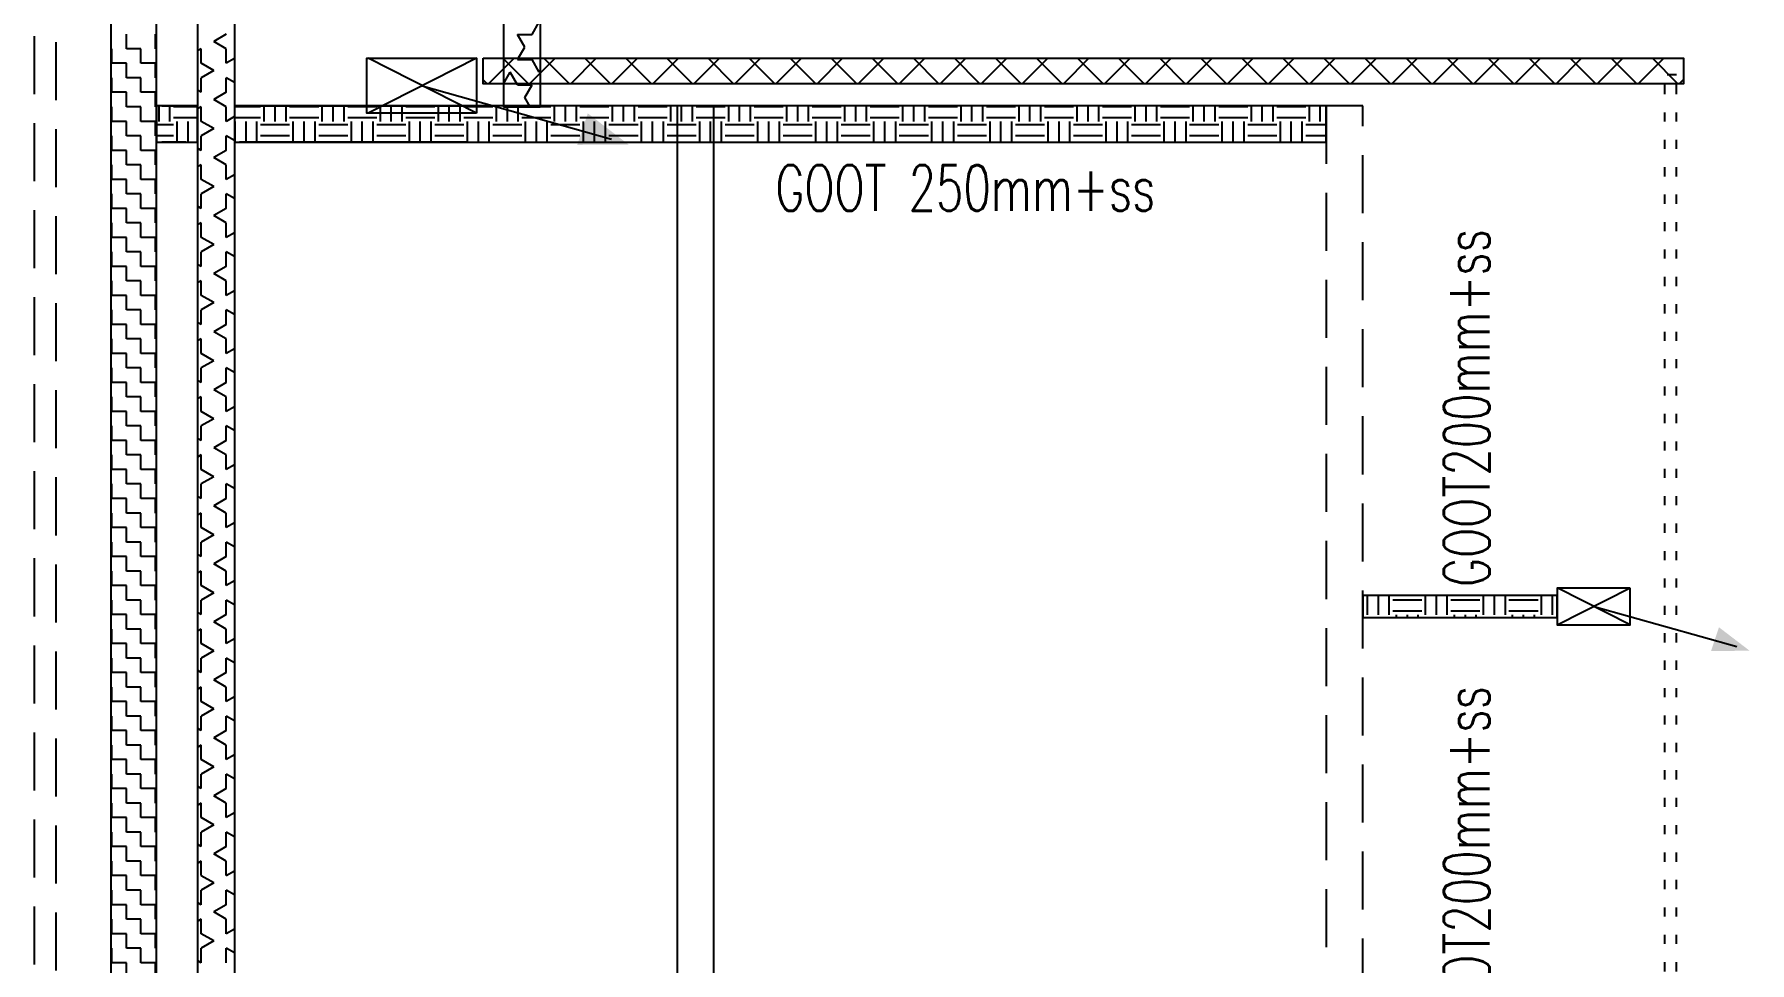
# Model space of a CAD drawing. Header units: millimetres. Extents: x -3262 to 109714, y 0 to 217318.
# Drawn here: x 57497 to 66877, y 177125 to 182205 of the extents above; entities that cross this region are included whole.
import ezdxf

# ---------------------------------------------------------------- set-up
doc = ezdxf.new("R2010")
doc.units = ezdxf.units.MM
doc.header["$LTSCALE"] = 100
doc.linetypes.add('HIDDEN2', pattern=[4.7625, 3.175, -1.5875])
doc.linetypes.add('SMALL_DASH', pattern=[1.5, 0.5, -1])
for name, color, linetype in [('ByLayer', 2, 'Continuous'), ('EL6131--_ENERGIEBEDR (1996)', 2, 'Continuous'), ('EL6131--_GEBOUWINST (1996)', 2, 'Continuous'), ('EL6131--_KG_D', 3, 'Continuous'), ('EL6131--_WG_D', 3, 'Continuous')]:
    doc.layers.add(name, color=color, linetype=linetype)
doc.styles.add('buro-018', font='BUROFONT.shx', dxfattribs={"height": 180})
doc.styles.add('CofelyArial', font='arial.ttf')
doc.styles.add('ROMANS', font='ROMANS', dxfattribs={"width": 0.7})

# ---------------------------------------------------------------- blocks, each defined once
blk = doc.blocks.new('PIJL-UIT')
at = {"layer": 'ByLayer', "color": 2}
blk.add_line((0, 0), (2.92, 10.41), dxfattribs=at)
blk.add_solid([(3.228, 11.35), (1.515, 9.111), (3.239, 8.536)], dxfattribs=at)
blk = doc.blocks.new('NV-1')
at = {"layer": 'ByLayer'}
for p, q in [((0, 4), (7.91, 0)), ((0, 0), (7.91, 4))]:
    blk.add_line(p, q, dxfattribs=at)
blk.add_lwpolyline([(0, 0), (8, 0), (8, 4), (0, 4)], close=True, dxfattribs=at)
blk = doc.blocks.new('*X84')
at = {"color": 0}
for p, q in [((11926.1, 10140.2), (11926.1, 10146.2)), ((11985.6, 10140.2), (11985.6, 10146.2)), ((11906.2, 10120.3), (12011.4, 10120.3)), ((11906.2, 10060.8), (12011.4, 10060.8)), ((11891.4, 9961.6), (11906.2, 9961.6)), ((11906.2, 10001.2), (12011.4, 10001.2)), ((11926.1, 9822.7), (11926.1, 9981.4)), ((11985.6, 9822.7), (11985.6, 9981.4)), ((11891.4, 9902), (11906.2, 9902)), ((11891.4, 9842.5), (11906.2, 9842.5)), ((11906.2, 9802.8), (12011.4, 9802.8)), ((11906.2, 9743.3), (12011.4, 9743.3)), ((11906.2, 9683.8), (12011.4, 9683.8)), ((11926.1, 9505.2), (11926.1, 9663.9)), ((11985.6, 9505.2), (11985.6, 9663.9)), ((11891.4, 9644.1), (11906.2, 9644.1)), ((11891.4, 9584.5), (11906.2, 9584.5)), ((11891.4, 9525), (11906.2, 9525)), ((11906.2, 9485.3), (12011.4, 9485.3)), ((11906.2, 9425.8), (12011.4, 9425.8)), ((11891.4, 9326.6), (11906.2, 9326.6)), ((11906.2, 9366.2), (12011.4, 9366.2)), ((11926.1, 9187.7), (11926.1, 9346.4)), ((11985.6, 9187.7), (11985.6, 9346.4)), ((11891.4, 9267), (11906.2, 9267)), ((11891.4, 9207.5), (11906.2, 9207.5)), ((11906.2, 9167.8), (12011.4, 9167.8)), ((11906.2, 9108.3), (12011.4, 9108.3))]:
    blk.add_line(p, q, dxfattribs=at)
blk = doc.blocks.new('*X96')
at = {"color": 0}
for p, q in [((24811.4, 14933.1), (24833.4, 14955.2)), ((24951.4, 14786.2), (24811.4, 14926.2)), ((24811.4, 14708.6), (24951.4, 14848.6)), ((24951.4, 14561.7), (24811.4, 14701.7)), ((24811.4, 14484.1), (24951.4, 14624.1)), ((24951.4, 14337.2), (24811.4, 14477.2)), ((24811.4, 14259.6), (24951.4, 14399.6)), ((24951.4, 14112.7), (24811.4, 14252.7)), ((24811.4, 14035.1), (24951.4, 14175.1)), ((24951.4, 13888.2), (24811.4, 14028.2)), ((24811.4, 13810.6), (24951.4, 13950.6)), ((24951.4, 13663.7), (24811.4, 13803.7)), ((24811.4, 13586.1), (24951.4, 13726.1)), ((24951.4, 13439.2), (24811.4, 13579.2)), ((24811.4, 13361.6), (24951.4, 13501.6)), ((24951.4, 13214.7), (24811.4, 13354.7)), ((24811.4, 13137.1), (24951.4, 13277.1)), ((24951.4, 12990.2), (24811.4, 13130.2)), ((24811.4, 12912.6), (24951.4, 13052.6)), ((24951.4, 12765.7), (24811.4, 12905.7)), ((24811.4, 12688.1), (24951.4, 12828.1)), ((24951.4, 12541.2), (24811.4, 12681.2)), ((24811.4, 12463.5), (24951.4, 12603.5)), ((24951.4, 12316.7), (24811.4, 12456.7)), ((24811.4, 12239), (24951.4, 12379)), ((24951.4, 12092.2), (24811.4, 12232.2)), ((24811.4, 12014.5), (24951.4, 12154.5)), ((24951.4, 11867.7), (24811.4, 12007.7)), ((24811.4, 11790), (24951.4, 11930)), ((24951.4, 11643.1), (24811.4, 11783.1)), ((24811.4, 11565.5), (24951.4, 11705.5)), ((24951.4, 11418.6), (24811.4, 11558.6)), ((24811.4, 11341), (24951.4, 11481)), ((24951.4, 11194.1), (24811.4, 11334.1)), ((24811.4, 11116.5), (24951.4, 11256.5)), ((24951.4, 10969.6), (24811.4, 11109.6)), ((24811.4, 10892), (24951.4, 11032)), ((24951.4, 10745.1), (24811.4, 10885.1)), ((24811.4, 10667.5), (24951.4, 10807.5)), ((24951.4, 10520.6), (24811.4, 10660.6)), ((24811.4, 10443), (24951.4, 10583)), ((24951.4, 10296.1), (24811.4, 10436.1)), ((24811.4, 10218.5), (24951.4, 10358.5)), ((24951.4, 10071.6), (24811.4, 10211.6)), ((24811.4, 9994), (24951.4, 10134)), ((24951.4, 9847.1), (24811.4, 9987.1)), ((24811.4, 9769.5), (24951.4, 9909.5)), ((24951.4, 9622.6), (24811.4, 9762.6)), ((24811.4, 9545), (24951.4, 9685)), ((24951.4, 9398.1), (24811.4, 9538.1)), ((24811.4, 9320.5), (24951.4, 9460.5)), ((24951.4, 9173.6), (24811.4, 9313.6)), ((24811.4, 9096), (24951.4, 9236)), ((24951.4, 8949.1), (24811.4, 9089.1)), ((24811.4, 8871.4), (24951.4, 9011.4)), ((24951.4, 8724.6), (24811.4, 8864.6)), ((24811.4, 8646.9), (24951.4, 8786.9)), ((24951.4, 8500.1), (24811.4, 8640.1)), ((24811.4, 8422.4), (24951.4, 8562.4)), ((24835.5, 8391.4), (24811.4, 8415.5))]:
    blk.add_line(p, q, dxfattribs=at)
blk = doc.blocks.new('*X103')
at = {"color": 0}
for p, q in [((24491.3, 16311.6), (24606.2, 16311.6)), ((24491.3, 16252), (24606.2, 16252)), ((24626.1, 16172.7), (24626.1, 16316.1)), ((24685.6, 16172.7), (24685.6, 16316.1)), ((24491.3, 16192.5), (24606.2, 16192.5)), ((24526.9, 16013.9), (24526.9, 16172.7)), ((24586.4, 16013.9), (24586.4, 16172.7)), ((24606.2, 16152.8), (24691.3, 16152.8)), ((24606.2, 16093.3), (24691.3, 16093.3)), ((24491.3, 15994.1), (24606.2, 15994.1)), ((24606.2, 16033.8), (24691.3, 16033.8)), ((24626.1, 15855.2), (24626.1, 16013.9)), ((24685.6, 15855.2), (24685.6, 16013.9)), ((24491.3, 15934.5), (24606.2, 15934.5)), ((24491.3, 15875), (24606.2, 15875)), ((24526.9, 15696.4), (24526.9, 15855.2)), ((24586.4, 15696.4), (24586.4, 15855.2)), ((24606.2, 15835.3), (24691.3, 15835.3)), ((24606.2, 15775.8), (24691.3, 15775.8)), ((24491.3, 15676.6), (24606.2, 15676.6)), ((24606.2, 15716.2), (24691.3, 15716.2)), ((24626.1, 15537.7), (24626.1, 15696.4)), ((24685.6, 15537.7), (24685.6, 15696.4)), ((24491.3, 15617), (24606.2, 15617)), ((24491.3, 15557.5), (24606.2, 15557.5)), ((24526.9, 15378.9), (24526.9, 15537.7)), ((24586.4, 15378.9), (24586.4, 15537.7)), ((24606.2, 15517.8), (24691.3, 15517.8)), ((24606.2, 15458.3), (24691.3, 15458.3)), ((24606.2, 15398.8), (24691.3, 15398.8)), ((24491.3, 15359.1), (24606.2, 15359.1)), ((24491.3, 15299.5), (24606.2, 15299.5)), ((24626.1, 15220.2), (24626.1, 15378.9)), ((24685.6, 15220.2), (24685.6, 15378.9)), ((24491.3, 15240), (24606.2, 15240)), ((24526.9, 15061.4), (24526.9, 15220.2)), ((24586.4, 15061.4), (24586.4, 15220.2)), ((24606.2, 15200.3), (24691.3, 15200.3)), ((24606.2, 15140.8), (24691.3, 15140.8)), ((24491.3, 15041.6), (24606.2, 15041.6)), ((24606.2, 15081.2), (24691.3, 15081.2)), ((24626.1, 14902.7), (24626.1, 15061.4)), ((24685.6, 14902.7), (24685.6, 15061.4)), ((24491.3, 14982), (24606.2, 14982)), ((24491.3, 14922.5), (24606.2, 14922.5)), ((24526.9, 14743.9), (24526.9, 14902.7)), ((24586.4, 14743.9), (24586.4, 14902.7)), ((24606.2, 14882.8), (24691.3, 14882.8)), ((24606.2, 14823.3), (24691.3, 14823.3)), ((24606.2, 14763.8), (24691.3, 14763.8)), ((24626.1, 14585.2), (24626.1, 14743.9)), ((24685.6, 14585.2), (24685.6, 14743.9)), ((24491.3, 14724.1), (24606.2, 14724.1)), ((24491.3, 14664.5), (24606.2, 14664.5)), ((24491.3, 14605), (24606.2, 14605)), ((24526.9, 14426.4), (24526.9, 14585.2)), ((24586.4, 14426.4), (24586.4, 14585.2)), ((24606.2, 14565.3), (24691.3, 14565.3)), ((24606.2, 14505.8), (24691.3, 14505.8)), ((24606.2, 14446.2), (24691.3, 14446.2)), ((24491.3, 14406.6), (24606.2, 14406.6)), ((24626.1, 14267.7), (24626.1, 14426.4)), ((24685.6, 14267.7), (24685.6, 14426.4)), ((24491.3, 14347), (24606.2, 14347)), ((24491.3, 14287.5), (24606.2, 14287.5)), ((24526.9, 14108.9), (24526.9, 14267.7)), ((24586.4, 14108.9), (24586.4, 14267.7)), ((24606.2, 14247.8), (24691.3, 14247.8)), ((24606.2, 14188.3), (24691.3, 14188.3)), ((24491.3, 14089.1), (24606.2, 14089.1)), ((24606.2, 14128.8), (24691.3, 14128.8)), ((24626.1, 13950.2), (24626.1, 14108.9)), ((24685.6, 13950.2), (24685.6, 14108.9)), ((24491.3, 14029.5), (24606.2, 14029.5)), ((24491.3, 13970), (24606.2, 13970)), ((24526.9, 13791.4), (24526.9, 13950.2)), ((24586.4, 13791.4), (24586.4, 13950.2)), ((24606.2, 13930.3), (24691.3, 13930.3)), ((24606.2, 13870.8), (24691.3, 13870.8)), ((24606.2, 13811.2), (24691.3, 13811.2)), ((24626.1, 13632.7), (24626.1, 13791.4)), ((24685.6, 13632.7), (24685.6, 13791.4)), ((24491.3, 13771.6), (24606.2, 13771.6)), ((24491.3, 13712), (24606.2, 13712)), ((24491.3, 13652.5), (24606.2, 13652.5)), ((24526.9, 13473.9), (24526.9, 13632.7)), ((24586.4, 13473.9), (24586.4, 13632.7)), ((24606.2, 13612.8), (24691.3, 13612.8)), ((24606.2, 13553.3), (24691.3, 13553.3)), ((24491.3, 13454.1), (24606.2, 13454.1)), ((24606.2, 13493.8), (24691.3, 13493.8)), ((24626.1, 13315.2), (24626.1, 13473.9)), ((24685.6, 13315.2), (24685.6, 13473.9)), ((24491.3, 13394.5), (24606.2, 13394.5)), ((24491.3, 13335), (24606.2, 13335)), ((24526.9, 13156.4), (24526.9, 13315.2)), ((24586.4, 13156.4), (24586.4, 13315.2)), ((24606.2, 13295.3), (24691.3, 13295.3)), ((24606.2, 13235.8), (24691.3, 13235.8)), ((24491.3, 13136.6), (24606.2, 13136.6)), ((24606.2, 13176.2), (24691.3, 13176.2)), ((24626.1, 12997.7), (24626.1, 13156.4)), ((24685.6, 12997.7), (24685.6, 13156.4)), ((24491.3, 13077), (24606.2, 13077)), ((24491.3, 13017.5), (24606.2, 13017.5)), ((24526.9, 12838.9), (24526.9, 12997.7)), ((24586.4, 12838.9), (24586.4, 12997.7)), ((24606.2, 12977.8), (24691.3, 12977.8)), ((24606.2, 12918.3), (24691.3, 12918.3)), ((24606.2, 12858.8), (24691.3, 12858.8)), ((24491.3, 12819.1), (24606.2, 12819.1)), ((24491.3, 12759.5), (24606.2, 12759.5)), ((24626.1, 12680.2), (24626.1, 12838.9)), ((24685.6, 12680.2), (24685.6, 12838.9)), ((24491.3, 12700), (24606.2, 12700)), ((24526.9, 12521.4), (24526.9, 12680.2)), ((24586.4, 12521.4), (24586.4, 12680.2)), ((24606.2, 12660.3), (24691.3, 12660.3)), ((24606.2, 12600.8), (24691.3, 12600.8)), ((24491.3, 12501.6), (24606.2, 12501.6)), ((24606.2, 12541.2), (24691.3, 12541.2)), ((24626.1, 12362.7), (24626.1, 12521.4)), ((24685.6, 12362.7), (24685.6, 12521.4)), ((24491.3, 12442), (24606.2, 12442)), ((24491.3, 12382.5), (24606.2, 12382.5)), ((24526.9, 12203.9), (24526.9, 12362.7)), ((24586.4, 12203.9), (24586.4, 12362.7)), ((24606.2, 12342.8), (24691.3, 12342.8)), ((24606.2, 12283.3), (24691.3, 12283.3)), ((24606.2, 12223.8), (24691.3, 12223.8)), ((24626.1, 12045.2), (24626.1, 12203.9)), ((24685.6, 12045.2), (24685.6, 12203.9)), ((24491.3, 12184.1), (24606.2, 12184.1)), ((24491.3, 12124.5), (24606.2, 12124.5)), ((24491.3, 12065), (24606.2, 12065)), ((24526.9, 11886.4), (24526.9, 12045.2)), ((24586.4, 11886.4), (24586.4, 12045.2)), ((24606.2, 12025.3), (24691.3, 12025.3)), ((24606.2, 11965.8), (24691.3, 11965.8)), ((24491.3, 11866.6), (24606.2, 11866.6)), ((24606.2, 11906.2), (24691.3, 11906.2)), ((24626.1, 11727.7), (24626.1, 11886.4)), ((24685.6, 11727.7), (24685.6, 11886.4)), ((24491.3, 11807), (24606.2, 11807)), ((24491.3, 11747.5), (24606.2, 11747.5)), ((24526.9, 11568.9), (24526.9, 11727.7)), ((24586.4, 11568.9), (24586.4, 11727.7)), ((24606.2, 11707.8), (24691.3, 11707.8)), ((24606.2, 11648.3), (24691.3, 11648.3)), ((24491.3, 11549.1), (24606.2, 11549.1)), ((24606.2, 11588.8), (24691.3, 11588.8)), ((24626.1, 11410.2), (24626.1, 11568.9)), ((24685.6, 11410.2), (24685.6, 11568.9)), ((24491.3, 11489.5), (24606.2, 11489.5)), ((24491.3, 11430), (24606.2, 11430)), ((24526.9, 11251.4), (24526.9, 11410.2)), ((24586.4, 11251.4), (24586.4, 11410.2)), ((24606.2, 11390.3), (24691.3, 11390.3)), ((24606.2, 11330.8), (24691.3, 11330.8)), ((24606.2, 11271.2), (24691.3, 11271.2)), ((24491.3, 11231.6), (24606.2, 11231.6)), ((24491.3, 11172), (24606.2, 11172)), ((24626.1, 11092.7), (24626.1, 11251.4)), ((24685.6, 11092.7), (24685.6, 11251.4)), ((24491.3, 11112.5), (24606.2, 11112.5)), ((24526.9, 10933.9), (24526.9, 11092.7)), ((24586.4, 10933.9), (24586.4, 11092.7)), ((24606.2, 11072.8), (24691.3, 11072.8)), ((24606.2, 11013.3), (24691.3, 11013.3)), ((24491.3, 10914.1), (24606.2, 10914.1)), ((24606.2, 10953.8), (24691.3, 10953.8)), ((24626.1, 10775.2), (24626.1, 10933.9)), ((24685.6, 10775.2), (24685.6, 10933.9)), ((24491.3, 10854.5), (24606.2, 10854.5)), ((24491.3, 10795), (24606.2, 10795)), ((24526.9, 10616.4), (24526.9, 10775.2)), ((24586.4, 10616.4), (24586.4, 10775.2)), ((24606.2, 10755.3), (24691.3, 10755.3)), ((24606.2, 10695.8), (24691.3, 10695.8)), ((24606.2, 10636.2), (24691.3, 10636.2)), ((24626.1, 10457.7), (24626.1, 10616.4)), ((24685.6, 10457.7), (24685.6, 10616.4)), ((24491.3, 10596.6), (24606.2, 10596.6)), ((24491.3, 10537), (24606.2, 10537)), ((24491.3, 10477.5), (24606.2, 10477.5)), ((24526.9, 10346.2), (24526.9, 10457.7)), ((24586.4, 10346.2), (24586.4, 10457.7)), ((24606.2, 10437.8), (24691.3, 10437.8)), ((24606.2, 10378.3), (24691.3, 10378.3))]:
    blk.add_line(p, q, dxfattribs=at)
blk = doc.blocks.new('*X104')
at = {"color": 0}
for p, q in [((24526.9, 16648.9), (24526.9, 16741.7)), ((24586.4, 16648.9), (24586.4, 16741.7)), ((24606.2, 16728.3), (24691.4, 16728.3)), ((24491.4, 16629.1), (24606.2, 16629.1)), ((24606.2, 16668.8), (24691.4, 16668.8)), ((24626.1, 16517.2), (24626.1, 16648.9)), ((24685.6, 16517.2), (24685.6, 16648.9)), ((24491.4, 16569.5), (24606.2, 16569.5))]:
    blk.add_line(p, q, dxfattribs=at)
blk = doc.blocks.new('*X109')
at = {"color": 0}
for p, q in [((20002.5, 16986.2), (20081.9, 16986.2)), ((20002.5, 16906.9), (20002.5, 16986.2)), ((20081.9, 16986.2), (20081.9, 16991.7)), ((20161.2, 16986.2), (20240.6, 16986.2)), ((20161.2, 16906.9), (20161.2, 16986.2)), ((20240.6, 16986.2), (20240.6, 16991.7)), ((20320, 16986.2), (20399.4, 16986.2)), ((20320, 16906.9), (20320, 16986.2)), ((20399.4, 16986.2), (20399.4, 16991.7)), ((20478.8, 16986.2), (20558.1, 16986.2)), ((20478.8, 16906.9), (20478.8, 16986.2)), ((20558.1, 16986.2), (20558.1, 16991.7)), ((20637.5, 16986.2), (20716.9, 16986.2)), ((20637.5, 16906.9), (20637.5, 16986.2)), ((20716.9, 16986.2), (20716.9, 16991.7)), ((20796.2, 16986.2), (20875.6, 16986.2)), ((20796.2, 16906.9), (20796.2, 16986.2)), ((20875.6, 16986.2), (20875.6, 16991.7)), ((20955, 16986.2), (21034.4, 16986.2)), ((20955, 16906.9), (20955, 16986.2)), ((21034.4, 16986.2), (21034.4, 16991.7)), ((21113.8, 16986.2), (21193.1, 16986.2)), ((21113.8, 16906.9), (21113.8, 16986.2)), ((21193.1, 16986.2), (21193.1, 16991.7)), ((21272.5, 16986.2), (21351.9, 16986.2)), ((21272.5, 16906.9), (21272.5, 16986.2)), ((21351.9, 16986.2), (21351.9, 16991.7)), ((21431.2, 16986.2), (21510.6, 16986.2)), ((21431.2, 16906.9), (21431.2, 16986.2)), ((21510.6, 16986.2), (21510.6, 16991.7)), ((21590, 16986.2), (21669.4, 16986.2)), ((21590, 16906.9), (21590, 16986.2)), ((21669.4, 16986.2), (21669.4, 16991.7)), ((21748.8, 16986.2), (21828.1, 16986.2)), ((21748.8, 16906.9), (21748.8, 16986.2)), ((21828.1, 16986.2), (21828.1, 16991.7)), ((21907.5, 16986.2), (21986.9, 16986.2)), ((21907.5, 16906.9), (21907.5, 16986.2)), ((21986.9, 16986.2), (21986.9, 16991.7)), ((22066.2, 16986.2), (22145.6, 16986.2)), ((22066.2, 16906.9), (22066.2, 16986.2)), ((22145.6, 16986.2), (22145.6, 16991.7)), ((22225, 16986.2), (22304.4, 16986.2)), ((22225, 16906.9), (22225, 16986.2)), ((22304.4, 16986.2), (22304.4, 16991.7)), ((22383.8, 16986.2), (22463.1, 16986.2)), ((22383.8, 16906.9), (22383.8, 16986.2)), ((22463.1, 16986.2), (22463.1, 16991.7)), ((22542.5, 16986.2), (22621.9, 16986.2)), ((22542.5, 16906.9), (22542.5, 16986.2)), ((22621.9, 16986.2), (22621.9, 16991.7)), ((22701.2, 16986.2), (22780.6, 16986.2)), ((22701.2, 16906.9), (22701.2, 16986.2)), ((22780.6, 16986.2), (22780.6, 16991.7)), ((22860, 16986.2), (22939.4, 16986.2)), ((22860, 16906.9), (22860, 16986.2)), ((22939.4, 16986.2), (22939.4, 16991.7)), ((23018.8, 16986.2), (23098.1, 16986.2)), ((23018.8, 16906.9), (23018.8, 16986.2)), ((23098.1, 16986.2), (23098.1, 16991.7)), ((23177.5, 16986.2), (23256.9, 16986.2)), ((23177.5, 16906.9), (23177.5, 16986.2)), ((23256.9, 16986.2), (23256.9, 16991.7)), ((23336.2, 16986.2), (23415.6, 16986.2)), ((23336.2, 16906.9), (23336.2, 16986.2)), ((23415.6, 16986.2), (23415.6, 16991.7)), ((23495, 16986.2), (23574.4, 16986.2)), ((23495, 16906.9), (23495, 16986.2)), ((23574.4, 16986.2), (23574.4, 16991.7)), ((23653.8, 16986.2), (23733.1, 16986.2)), ((23653.8, 16906.9), (23653.8, 16986.2)), ((23733.1, 16986.2), (23733.1, 16991.7)), ((23812.5, 16986.2), (23891.9, 16986.2)), ((23812.5, 16906.9), (23812.5, 16986.2)), ((23891.9, 16986.2), (23891.9, 16991.7)), ((23971.2, 16986.2), (24050.6, 16986.2)), ((23971.2, 16906.9), (23971.2, 16986.2)), ((24050.6, 16986.2), (24050.6, 16991.7)), ((24130, 16986.2), (24209.4, 16986.2)), ((24130, 16906.9), (24130, 16986.2)), ((24209.4, 16986.2), (24209.4, 16991.7)), ((24288.8, 16986.2), (24368.1, 16986.2)), ((24288.8, 16906.9), (24288.8, 16986.2)), ((24368.1, 16986.2), (24368.1, 16991.7)), ((24447.5, 16986.2), (24526.9, 16986.2)), ((24447.5, 16906.9), (24447.5, 16986.2)), ((24526.9, 16986.2), (24526.9, 16991.7)), ((24606.2, 16986.2), (24685.6, 16986.2)), ((24606.2, 16906.9), (24606.2, 16986.2)), ((24685.6, 16986.2), (24685.6, 16991.7)), ((24765, 16986.2), (24844.4, 16986.2)), ((24765, 16906.9), (24765, 16986.2)), ((24844.4, 16986.2), (24844.4, 16991.7)), ((24923.8, 16986.2), (25003.1, 16986.2)), ((24923.8, 16906.9), (24923.8, 16986.2)), ((25003.1, 16986.2), (25003.1, 16991.7)), ((19923.1, 16906.9), (20002.5, 16906.9)), ((20081.9, 16906.9), (20161.2, 16906.9)), ((20081.9, 16827.5), (20081.9, 16906.9)), ((20240.6, 16906.9), (20320, 16906.9)), ((20240.6, 16827.5), (20240.6, 16906.9)), ((20399.4, 16906.9), (20478.8, 16906.9)), ((20399.4, 16827.5), (20399.4, 16906.9)), ((20558.1, 16906.9), (20637.5, 16906.9)), ((20558.1, 16827.5), (20558.1, 16906.9)), ((20716.9, 16906.9), (20796.2, 16906.9)), ((20716.9, 16827.5), (20716.9, 16906.9)), ((20875.6, 16906.9), (20955, 16906.9)), ((20875.6, 16827.5), (20875.6, 16906.9)), ((21034.4, 16906.9), (21113.8, 16906.9)), ((21034.4, 16827.5), (21034.4, 16906.9)), ((21193.1, 16906.9), (21272.5, 16906.9)), ((21193.1, 16827.5), (21193.1, 16906.9)), ((21351.9, 16906.9), (21431.2, 16906.9)), ((21351.9, 16827.5), (21351.9, 16906.9)), ((21510.6, 16906.9), (21590, 16906.9)), ((21510.6, 16827.5), (21510.6, 16906.9)), ((21669.4, 16906.9), (21748.8, 16906.9)), ((21669.4, 16827.5), (21669.4, 16906.9)), ((21828.1, 16906.9), (21907.5, 16906.9)), ((21828.1, 16827.5), (21828.1, 16906.9)), ((21986.9, 16906.9), (22066.2, 16906.9)), ((21986.9, 16827.5), (21986.9, 16906.9)), ((22145.6, 16906.9), (22225, 16906.9)), ((22145.6, 16827.5), (22145.6, 16906.9)), ((22304.4, 16906.9), (22383.8, 16906.9)), ((22304.4, 16827.5), (22304.4, 16906.9)), ((22463.1, 16906.9), (22542.5, 16906.9)), ((22463.1, 16827.5), (22463.1, 16906.9)), ((22621.9, 16906.9), (22701.2, 16906.9)), ((22621.9, 16827.5), (22621.9, 16906.9)), ((22780.6, 16906.9), (22860, 16906.9)), ((22780.6, 16827.5), (22780.6, 16906.9)), ((22939.4, 16906.9), (23018.8, 16906.9)), ((22939.4, 16827.5), (22939.4, 16906.9)), ((23098.1, 16906.9), (23177.5, 16906.9)), ((23098.1, 16827.5), (23098.1, 16906.9)), ((23256.9, 16906.9), (23336.2, 16906.9)), ((23256.9, 16827.5), (23256.9, 16906.9)), ((23415.6, 16906.9), (23495, 16906.9)), ((23415.6, 16827.5), (23415.6, 16906.9)), ((23574.4, 16906.9), (23653.8, 16906.9)), ((23574.4, 16827.5), (23574.4, 16906.9)), ((23733.1, 16906.9), (23812.5, 16906.9)), ((23733.1, 16827.5), (23733.1, 16906.9)), ((23891.9, 16906.9), (23971.2, 16906.9)), ((23891.9, 16827.5), (23891.9, 16906.9)), ((24050.6, 16906.9), (24130, 16906.9)), ((24050.6, 16827.5), (24050.6, 16906.9)), ((24209.4, 16906.9), (24288.8, 16906.9)), ((24209.4, 16827.5), (24209.4, 16906.9)), ((24368.1, 16906.9), (24447.5, 16906.9)), ((24368.1, 16827.5), (24368.1, 16906.9)), ((24526.9, 16906.9), (24606.2, 16906.9)), ((24526.9, 16827.5), (24526.9, 16906.9)), ((24685.6, 16906.9), (24765, 16906.9)), ((24685.6, 16827.5), (24685.6, 16906.9)), ((24844.4, 16906.9), (24923.8, 16906.9)), ((24844.4, 16827.5), (24844.4, 16906.9)), ((25003.1, 16906.9), (25082.5, 16906.9)), ((25003.1, 16827.5), (25003.1, 16906.9)), ((20002.5, 16827.5), (20081.9, 16827.5)), ((20002.5, 16748.1), (20002.5, 16827.5)), ((20161.2, 16827.5), (20240.6, 16827.5)), ((20161.2, 16748.1), (20161.2, 16827.5)), ((20320, 16827.5), (20399.4, 16827.5)), ((20320, 16748.1), (20320, 16827.5)), ((20478.8, 16827.5), (20558.1, 16827.5)), ((20478.8, 16748.1), (20478.8, 16827.5)), ((20637.5, 16827.5), (20716.9, 16827.5)), ((20637.5, 16748.1), (20637.5, 16827.5)), ((20796.2, 16827.5), (20875.6, 16827.5)), ((20796.2, 16748.1), (20796.2, 16827.5)), ((20955, 16827.5), (21034.4, 16827.5)), ((20955, 16748.1), (20955, 16827.5)), ((21113.8, 16827.5), (21193.1, 16827.5)), ((21113.8, 16748.1), (21113.8, 16827.5)), ((21272.5, 16827.5), (21351.9, 16827.5)), ((21272.5, 16748.1), (21272.5, 16827.5)), ((21431.2, 16827.5), (21510.6, 16827.5)), ((21431.2, 16748.1), (21431.2, 16827.5)), ((21590, 16827.5), (21669.4, 16827.5)), ((21590, 16748.1), (21590, 16827.5)), ((21748.8, 16827.5), (21828.1, 16827.5)), ((21748.8, 16748.1), (21748.8, 16827.5)), ((21907.5, 16827.5), (21986.9, 16827.5)), ((21907.5, 16748.1), (21907.5, 16827.5)), ((22066.2, 16827.5), (22145.6, 16827.5)), ((22066.2, 16748.1), (22066.2, 16827.5)), ((22225, 16827.5), (22304.4, 16827.5)), ((22225, 16748.1), (22225, 16827.5)), ((22383.8, 16827.5), (22463.1, 16827.5)), ((22383.8, 16748.1), (22383.8, 16827.5)), ((22542.5, 16827.5), (22621.9, 16827.5)), ((22542.5, 16748.1), (22542.5, 16827.5)), ((22701.2, 16827.5), (22780.6, 16827.5)), ((22701.2, 16748.1), (22701.2, 16827.5)), ((22860, 16827.5), (22939.4, 16827.5)), ((22860, 16748.1), (22860, 16827.5)), ((23018.8, 16827.5), (23098.1, 16827.5)), ((23018.8, 16748.1), (23018.8, 16827.5)), ((23177.5, 16827.5), (23256.9, 16827.5)), ((23177.5, 16748.1), (23177.5, 16827.5)), ((23336.2, 16827.5), (23415.6, 16827.5)), ((23336.2, 16748.1), (23336.2, 16827.5)), ((23495, 16827.5), (23574.4, 16827.5)), ((23495, 16748.1), (23495, 16827.5)), ((23653.8, 16827.5), (23733.1, 16827.5)), ((23653.8, 16748.1), (23653.8, 16827.5)), ((23812.5, 16827.5), (23891.9, 16827.5)), ((23812.5, 16748.1), (23812.5, 16827.5)), ((23971.2, 16827.5), (24050.6, 16827.5)), ((23971.2, 16748.1), (23971.2, 16827.5)), ((24130, 16827.5), (24209.4, 16827.5)), ((24130, 16748.1), (24130, 16827.5)), ((24288.8, 16827.5), (24368.1, 16827.5)), ((24288.8, 16748.1), (24288.8, 16827.5)), ((24447.5, 16827.5), (24526.9, 16827.5)), ((24447.5, 16748.1), (24447.5, 16827.5)), ((24606.2, 16827.5), (24685.6, 16827.5)), ((24606.2, 16748.1), (24606.2, 16827.5)), ((24765, 16827.5), (24844.4, 16827.5)), ((24765, 16748.1), (24765, 16827.5)), ((24923.8, 16827.5), (25003.1, 16827.5)), ((24923.8, 16748.1), (24923.8, 16827.5)), ((19923.1, 16748.1), (20002.5, 16748.1)), ((20081.9, 16748.1), (20161.2, 16748.1)), ((20081.9, 16741.7), (20081.9, 16748.1)), ((20240.6, 16748.1), (20320, 16748.1)), ((20240.6, 16741.7), (20240.6, 16748.1)), ((20399.4, 16748.1), (20478.8, 16748.1)), ((20399.4, 16741.7), (20399.4, 16748.1)), ((20558.1, 16748.1), (20637.5, 16748.1)), ((20558.1, 16741.7), (20558.1, 16748.1)), ((20716.9, 16748.1), (20796.2, 16748.1)), ((20716.9, 16741.7), (20716.9, 16748.1)), ((20875.6, 16748.1), (20955, 16748.1)), ((20875.6, 16741.7), (20875.6, 16748.1)), ((21034.4, 16748.1), (21113.8, 16748.1)), ((21034.4, 16741.7), (21034.4, 16748.1)), ((21193.1, 16748.1), (21272.5, 16748.1)), ((21193.1, 16741.7), (21193.1, 16748.1)), ((21351.9, 16748.1), (21431.2, 16748.1)), ((21351.9, 16741.7), (21351.9, 16748.1)), ((21510.6, 16748.1), (21590, 16748.1)), ((21510.6, 16741.7), (21510.6, 16748.1)), ((21669.4, 16748.1), (21748.8, 16748.1)), ((21669.4, 16741.7), (21669.4, 16748.1)), ((21828.1, 16748.1), (21907.5, 16748.1)), ((21828.1, 16741.7), (21828.1, 16748.1)), ((21986.9, 16748.1), (22066.2, 16748.1)), ((21986.9, 16741.7), (21986.9, 16748.1)), ((22145.6, 16748.1), (22225, 16748.1)), ((22145.6, 16741.7), (22145.6, 16748.1)), ((22304.4, 16748.1), (22383.8, 16748.1)), ((22304.4, 16741.7), (22304.4, 16748.1)), ((22463.1, 16748.1), (22542.5, 16748.1)), ((22463.1, 16741.7), (22463.1, 16748.1)), ((22621.9, 16748.1), (22701.2, 16748.1)), ((22621.9, 16741.7), (22621.9, 16748.1)), ((22780.6, 16748.1), (22860, 16748.1)), ((22780.6, 16741.7), (22780.6, 16748.1)), ((22939.4, 16748.1), (23018.8, 16748.1)), ((22939.4, 16741.7), (22939.4, 16748.1)), ((23098.1, 16748.1), (23177.5, 16748.1)), ((23098.1, 16741.7), (23098.1, 16748.1)), ((23256.9, 16748.1), (23336.2, 16748.1)), ((23256.9, 16741.7), (23256.9, 16748.1)), ((23415.6, 16748.1), (23495, 16748.1)), ((23415.6, 16741.7), (23415.6, 16748.1)), ((23574.4, 16748.1), (23653.8, 16748.1)), ((23574.4, 16741.7), (23574.4, 16748.1)), ((23733.1, 16748.1), (23812.5, 16748.1)), ((23733.1, 16741.7), (23733.1, 16748.1)), ((23891.9, 16748.1), (23971.2, 16748.1)), ((23891.9, 16741.7), (23891.9, 16748.1)), ((24050.6, 16748.1), (24130, 16748.1)), ((24050.6, 16741.7), (24050.6, 16748.1)), ((24209.4, 16748.1), (24288.8, 16748.1)), ((24209.4, 16741.7), (24209.4, 16748.1)), ((24368.1, 16748.1), (24447.5, 16748.1)), ((24368.1, 16741.7), (24368.1, 16748.1)), ((24526.9, 16748.1), (24606.2, 16748.1)), ((24526.9, 16741.7), (24526.9, 16748.1)), ((24685.6, 16748.1), (24765, 16748.1)), ((24685.6, 16741.7), (24685.6, 16748.1)), ((24844.4, 16748.1), (24923.8, 16748.1)), ((24844.4, 16741.7), (24844.4, 16748.1)), ((25003.1, 16748.1), (25082.5, 16748.1)), ((25003.1, 16741.7), (25003.1, 16748.1))]:
    blk.add_line(p, q, dxfattribs=at)
blk = doc.blocks.new('*X110')
at = {"color": 0}
for p, q in [((20002.5, 16497.8), (20013.5, 16516.8)), ((20240.6, 16497.8), (20229.6, 16516.8)), ((20320, 16497.8), (20331, 16516.8)), ((20558.1, 16497.8), (20547.1, 16516.8)), ((20637.5, 16497.8), (20648.5, 16516.9)), ((20875.6, 16497.8), (20864.6, 16516.9)), ((20955, 16497.8), (20966, 16516.9)), ((21193.1, 16497.8), (21182.1, 16516.9)), ((21272.5, 16497.8), (21283.5, 16516.9)), ((21510.6, 16497.8), (21499.6, 16516.9)), ((21590, 16497.8), (21601.1, 16516.9)), ((21828.1, 16497.8), (21817, 16517)), ((21907.5, 16497.8), (21918.6, 16517)), ((22145.6, 16497.8), (22134.5, 16517)), ((22225, 16497.8), (22236.1, 16517)), ((22463.1, 16497.8), (22452, 16517)), ((22542.5, 16497.8), (22553.6, 16517)), ((22780.6, 16497.8), (22769.5, 16517.1)), ((22860, 16497.8), (22871.1, 16517.1)), ((23098.1, 16497.8), (23087, 16517.1)), ((23177.5, 16497.8), (23188.6, 16517.1)), ((23415.6, 16497.8), (23404.5, 16517.1)), ((23495, 16497.8), (23506.2, 16517.1)), ((23733.1, 16497.8), (23721.9, 16517.1)), ((23812.5, 16497.8), (23823.7, 16517.1)), ((24050.6, 16497.8), (24039.4, 16517.2)), ((24130, 16497.8), (24141.2, 16517.2)), ((24368.1, 16497.8), (24356.9, 16517.2)), ((24447.5, 16497.8), (24458.7, 16517.2)), ((24685.6, 16497.8), (24674.4, 16517.2)), ((24765, 16497.8), (24776.2, 16517.2)), ((25003.1, 16497.8), (24991.9, 16517.3)), ((20002.5, 16497.8), (20081.9, 16497.8)), ((20121.6, 16429), (20081.9, 16497.8)), ((20121.6, 16429), (20161.2, 16497.8)), ((20161.2, 16497.8), (20240.6, 16497.8)), ((20240.6, 16360.3), (20280.3, 16429)), ((20320, 16360.3), (20280.3, 16429)), ((20320, 16497.8), (20399.4, 16497.8)), ((20439.1, 16429), (20399.4, 16497.8)), ((20439.1, 16429), (20478.7, 16497.8)), ((20478.8, 16497.8), (20558.1, 16497.8)), ((20558.1, 16360.3), (20597.8, 16429)), ((20637.5, 16360.3), (20597.8, 16429)), ((20637.5, 16497.8), (20716.9, 16497.8)), ((20756.6, 16429), (20716.9, 16497.8)), ((20756.6, 16429), (20796.2, 16497.8)), ((20796.2, 16497.8), (20875.6, 16497.8)), ((20875.6, 16360.3), (20915.3, 16429)), ((20955, 16360.3), (20915.3, 16429)), ((20955, 16497.8), (21034.4, 16497.8)), ((21074.1, 16429), (21034.4, 16497.8)), ((21074.1, 16429), (21113.7, 16497.8)), ((21113.8, 16497.8), (21193.1, 16497.8)), ((21193.1, 16360.3), (21232.8, 16429)), ((21272.5, 16360.3), (21232.8, 16429)), ((21272.5, 16497.8), (21351.9, 16497.8)), ((21391.6, 16429), (21351.9, 16497.8)), ((21391.6, 16429), (21431.2, 16497.8)), ((21431.2, 16497.8), (21510.6, 16497.8)), ((21510.6, 16360.3), (21550.3, 16429)), ((21590, 16360.3), (21550.3, 16429)), ((21590, 16497.8), (21669.4, 16497.8)), ((21709.1, 16429), (21669.4, 16497.8)), ((21709.1, 16429), (21748.7, 16497.8)), ((21748.8, 16497.8), (21828.1, 16497.8)), ((21828.1, 16360.3), (21867.8, 16429)), ((21907.5, 16360.3), (21867.8, 16429)), ((21907.5, 16497.8), (21986.9, 16497.8)), ((22026.6, 16429), (21986.9, 16497.8)), ((22026.6, 16429), (22066.2, 16497.8)), ((22066.2, 16497.8), (22145.6, 16497.8)), ((22145.6, 16360.3), (22185.3, 16429)), ((22225, 16360.3), (22185.3, 16429)), ((22225, 16497.8), (22304.4, 16497.8)), ((22344.1, 16429), (22304.4, 16497.8)), ((22344.1, 16429), (22383.7, 16497.8)), ((22383.8, 16497.8), (22463.1, 16497.8)), ((22463.1, 16360.3), (22502.8, 16429)), ((22542.5, 16360.3), (22502.8, 16429)), ((22542.5, 16497.8), (22621.9, 16497.8)), ((22661.6, 16429), (22621.9, 16497.8)), ((22661.6, 16429), (22701.2, 16497.8)), ((22701.2, 16497.8), (22780.6, 16497.8)), ((22780.6, 16360.3), (22820.3, 16429)), ((22860, 16360.3), (22820.3, 16429)), ((22860, 16497.8), (22939.4, 16497.8)), ((22979.1, 16429), (22939.4, 16497.8)), ((22979.1, 16429), (23018.7, 16497.8)), ((23018.8, 16497.8), (23098.1, 16497.8)), ((23098.1, 16360.3), (23137.8, 16429)), ((23177.5, 16360.3), (23137.8, 16429)), ((23177.5, 16497.8), (23256.9, 16497.8)), ((23296.6, 16429), (23256.9, 16497.8)), ((23296.6, 16429), (23336.2, 16497.8)), ((23336.2, 16497.8), (23415.6, 16497.8)), ((23415.6, 16360.3), (23455.3, 16429)), ((23495, 16360.3), (23455.3, 16429)), ((23495, 16497.8), (23574.4, 16497.8)), ((23614.1, 16429), (23574.4, 16497.8)), ((23614.1, 16429), (23653.7, 16497.8)), ((23653.8, 16497.8), (23733.1, 16497.8)), ((23733.1, 16360.3), (23772.8, 16429)), ((23812.5, 16360.3), (23772.8, 16429)), ((23812.5, 16497.8), (23891.9, 16497.8)), ((23931.6, 16429), (23891.9, 16497.8)), ((23931.6, 16429), (23971.2, 16497.8)), ((23971.2, 16497.8), (24050.6, 16497.8)), ((24050.6, 16360.3), (24090.3, 16429)), ((24130, 16360.3), (24090.3, 16429)), ((24130, 16497.8), (24209.4, 16497.8)), ((24249.1, 16429), (24209.4, 16497.8)), ((24249.1, 16429), (24288.7, 16497.8)), ((24288.8, 16497.8), (24368.1, 16497.8)), ((24368.1, 16360.3), (24407.8, 16429)), ((24447.5, 16360.3), (24407.8, 16429)), ((24447.5, 16497.8), (24526.9, 16497.8)), ((24566.6, 16429), (24526.9, 16497.8)), ((24566.6, 16429), (24606.2, 16497.8)), ((24606.2, 16497.8), (24685.6, 16497.8)), ((24685.6, 16360.3), (24725.3, 16429)), ((24765, 16360.3), (24725.3, 16429)), ((24765, 16497.8), (24844.4, 16497.8)), ((24884.1, 16429), (24844.4, 16497.8)), ((24884.1, 16429), (24923.7, 16497.8)), ((24923.8, 16497.8), (25003.1, 16497.8)), ((25003.1, 16360.3), (25042.8, 16429)), ((25082.5, 16360.3), (25042.8, 16429)), ((20002.5, 16360.3), (20081.9, 16360.3)), ((20056.3, 16316.1), (20081.9, 16360.3)), ((20161.2, 16360.3), (20240.6, 16360.3)), ((20186.8, 16316.1), (20161.2, 16360.3)), ((20320, 16360.3), (20399.4, 16360.3)), ((20373.8, 16316.1), (20399.4, 16360.3)), ((20504.3, 16316.1), (20478.7, 16360.3)), ((20478.8, 16360.3), (20558.1, 16360.3)), ((20637.5, 16360.3), (20716.9, 16360.3)), ((20691.3, 16316.1), (20716.9, 16360.3)), ((20796.2, 16360.3), (20875.6, 16360.3)), ((20821.8, 16316.1), (20796.2, 16360.3)), ((20955, 16360.3), (21034.4, 16360.3)), ((21008.8, 16316.1), (21034.4, 16360.3)), ((21139.3, 16316.1), (21113.7, 16360.3)), ((21113.8, 16360.3), (21193.1, 16360.3)), ((21272.5, 16360.3), (21351.9, 16360.3)), ((21326.3, 16316.1), (21351.9, 16360.3)), ((21431.2, 16360.3), (21510.6, 16360.3)), ((21456.8, 16316.1), (21431.2, 16360.3)), ((21590, 16360.3), (21669.4, 16360.3)), ((21643.8, 16316.1), (21669.4, 16360.3)), ((21774.3, 16316.1), (21748.7, 16360.3)), ((21748.8, 16360.3), (21828.1, 16360.3)), ((21907.5, 16360.3), (21986.9, 16360.3)), ((21961.3, 16316.1), (21986.9, 16360.3)), ((22066.2, 16360.3), (22145.6, 16360.3)), ((22091.8, 16316.1), (22066.2, 16360.3)), ((22225, 16360.3), (22304.4, 16360.3)), ((22278.8, 16316.1), (22304.4, 16360.3)), ((22409.3, 16316.1), (22383.7, 16360.3)), ((22383.8, 16360.3), (22463.1, 16360.3)), ((22542.5, 16360.3), (22621.9, 16360.3)), ((22596.3, 16316.1), (22621.9, 16360.3)), ((22701.2, 16360.3), (22780.6, 16360.3)), ((22726.8, 16316.1), (22701.2, 16360.3)), ((22860, 16360.3), (22939.4, 16360.3)), ((22913.8, 16316.1), (22939.4, 16360.3)), ((23044.3, 16316.1), (23018.7, 16360.3)), ((23018.8, 16360.3), (23098.1, 16360.3)), ((23177.5, 16360.3), (23256.9, 16360.3)), ((23231.3, 16316.1), (23256.9, 16360.3)), ((23336.2, 16360.3), (23415.6, 16360.3)), ((23361.8, 16316.1), (23336.2, 16360.3)), ((23495, 16360.3), (23574.4, 16360.3)), ((23548.8, 16316.1), (23574.4, 16360.3)), ((23679.3, 16316.1), (23653.7, 16360.3)), ((23653.8, 16360.3), (23733.1, 16360.3)), ((23812.5, 16360.3), (23891.9, 16360.3)), ((23866.3, 16316.1), (23891.9, 16360.3)), ((23971.2, 16360.3), (24050.6, 16360.3)), ((23996.8, 16316.1), (23971.2, 16360.3)), ((24130, 16360.3), (24209.4, 16360.3)), ((24183.8, 16316.1), (24209.4, 16360.3)), ((24314.3, 16316.1), (24288.7, 16360.3)), ((24288.8, 16360.3), (24368.1, 16360.3)), ((24447.5, 16360.3), (24526.9, 16360.3)), ((24501.3, 16316.1), (24526.9, 16360.3)), ((24606.2, 16360.3), (24685.6, 16360.3)), ((24631.8, 16316.1), (24606.2, 16360.3)), ((24765, 16360.3), (24844.4, 16360.3)), ((24818.8, 16316.1), (24844.4, 16360.3)), ((24949.3, 16316.1), (24923.7, 16360.3)), ((24923.8, 16360.3), (25003.1, 16360.3))]:
    blk.add_line(p, q, dxfattribs=at)
blk = doc.blocks.new('*U130')
at = {"color": 0, "linetype": 'SMALL_DASH'}
for p, q in [((0, 31.5, -2700), (8655.9, 31.5, -2700)), ((0, -31.5, -2700), (0, 31.5, -2700)), ((8655.9, -31.5, -2700), (8655.9, 31.5, -2700)), ((0, -31.5, -2700), (8655.9, -31.5, -2700))]:
    blk.add_line(p, q, dxfattribs=at)
at = {"color": 1, "style": 'buro-018'}
for tag in ['CODE', 'SECTIONCODE', 'POSITIONCODE']:
    blk.add_attdef(tag, (66444.4, 173327.9, 2700), '', height=1.8, dxfattribs=at)
blk = doc.blocks.new('*U135')
at = {"color": 0, "linetype": 'Continuous'}
for p, q in [((0, 100, -2730), (5640.8, 100, -2730)), ((0, -100, -2730), (0, 100, -2730)), ((5640.8, -100, -2730), (5640.8, 100, -2730)), ((0, -100, -2730), (5640.8, -100, -2730))]:
    blk.add_line(p, q, dxfattribs=at)
at = {"color": 1, "style": 'CofelyArial'}
for tag in ['CODE', 'SECTIONCODE', 'POSITIONCODE']:
    blk.add_attdef(tag, (60163.2, 187449.1, 2730), '', height=1.8, dxfattribs=at)

msp = doc.modelspace()

# ---------------------------------------------------------------- hatches: boundary and pattern name
at = {"layer": 'EL6131--_ENERGIEBEDR (1996)', "linetype": 'Continuous'}
h = msp.add_hatch(dxfattribs=at)
h.set_pattern_fill('STARS', color=1, scale=25)
h.set_pattern_definition([(0, (-24474.63, 66306.86), (0, 137.48153), [79.375, -79.375]), (60, (-24474.63, 66306.86), (-119.0625, 68.74077), [79.375, -79.375]), (120, (-24434.94, 66375.6), (-119.0625, -68.74077), [79.375, -79.375])])
h.paths.add_polyline_path([(60063.2, 181808.3), (60263.2, 181808.3), (60263.2, 187449.1), (60063.2, 187449.1)])

# ---------------------------------------------------------------- linework, layer by layer
at = {"layer": 'EL6131--_ENERGIEBEDR (1996)'}
msp.add_lwpolyline([(58165.4, 186158.4), (58165.4, 189374.1), (59863.4, 189374.1), (59863.4, 189778.6), (58165.4, 189778.6), (58165.4, 191685.4), (58165.4, 206921.1), (57907.1, 206921.1), (57915.4, 191485.4), (57915.4, 169007.8), (58165.4, 169007.8)], close=True, dxfattribs=at)
at = {"layer": 'EL6131--_ENERGIEBEDR (1996)', "color": 2, "linetype": 'Continuous'}
msp.add_lwpolyline([(58165.4, 194551.8), (58391, 194551.8), (58391, 206921.1), (58591, 206921.1), (58591, 192035.7), (58591, 190178.6), (59665.6, 190178.6), (59665.6, 190897.4), (59969, 190897.4), (59969, 189928.6), (58591, 189928.6), (58591, 169007.8), (58391, 169007.8), (58391, 169087.2), (58391, 169287.2), (58390.6, 173234.2), (58165.4, 173234.2), (58165.4, 173354.2), (58390.6, 173354.2), (58388.7, 194351.8), (58165.4, 194351.8), (58165.3, 194551.8)], dxfattribs=at)
at = {"layer": 'EL6131--_ENERGIEBEDR (1996)', "color": 2, "linetype": 'HIDDEN2'}
for points in [[(57496.9, 168033.6), (57496.9, 168257.9), (57496.9, 168016.7), (57616.9, 168016.7), (57616.9, 168257.9), (57616.9, 168033.6), (57616.9, 183624.1), (57496.9, 183624.1)], [(64560.9, 162652.4), (64560.9, 163026.2), (64560.9, 162624.1), (64760.9, 162624.1), (64760.9, 163026.2), (64760.9, 162652.4), (64760.9, 181814), (64560.9, 181814)]]:
    msp.add_lwpolyline(points, close=True, dxfattribs=at)
at = {"layer": 'EL6131--_ENERGIEBEDR (1996)', "color": 2, "linetype": 'Continuous'}
for points in [[(58193.6, 181814.1), (58324.6, 181814.1), (58165.4, 181814.1), (58165.4, 181614.1), (58324.6, 181614.1), (58193.6, 181614.1), (58389.8, 181614.1), (58389.8, 181814.1)], [(58619.3, 181814), (59860.4, 181814), (58591, 181814), (58591, 181614), (59860.4, 181614), (58619.3, 181614), (64560.9, 181614), (64560.9, 181814)], [(64760.9, 179014.1), (65823.4, 179014.1), (65823.4, 179134.1), (64760.9, 179134.1)]]:
    msp.add_lwpolyline(points, close=True, dxfattribs=at)
at = {"layer": 'EL6131--_GEBOUWINST (1996)', "color": 2, "linetype": 'Continuous'}
msp.add_lwpolyline([(59951.9, 182074.1), (66515.6, 182074.1), (66515.6, 181934.1), (59951.9, 181934.1)], close=True, dxfattribs=at)
at = {"layer": 'EL6131--_KG_D', "linetype": 'Continuous'}
msp.add_lwpolyline([(61012.4, 162652.4), (61012.4, 163026.2), (61012.4, 162624.1), (61212.4, 162624.1), (61212.4, 163026.2), (61212.4, 162652.4), (61212.4, 181814), (61012.4, 181814)], close=True, dxfattribs=at)

# ---------------------------------------------------------------- block references
at = {"layer": 'EL6131--_ENERGIEBEDR (1996)', "color": 1, "linetype": 'Continuous', "rotation": 90}
for name, p in [('*X109', (74907.1, 157122.7)), ('*X110', (74907.1, 157122.7)), ('*X104', (74907.1, 157122.7)), ('*X103', (74907.1, 157122.7)), ('*X84', (74907.1, 167122.7))]:
    msp.add_blockref(name, p, dxfattribs=at)
at = {"layer": 'EL6131--_ENERGIEBEDR (1996)', "color": 2, "linetype": 'Continuous', "xscale": -75, "yscale": 75, "zscale": 75}
msp.add_blockref('NV-1', (59915.6, 181774.1), dxfattribs=at)
at = {"layer": 'EL6131--_ENERGIEBEDR (1996)', "color": 1, "linetype": 'Continuous', "rotation": 270}
for p, xscale, yscale, zscale in [((59612.3, 181924.1), 100, 100, 100), ((66025.6, 179074.1), 75, 75, 75)]:
    msp.add_blockref('PIJL-UIT', p, dxfattribs=dict(at, xscale=xscale, yscale=yscale, zscale=zscale))
at = {"layer": 'EL6131--_ENERGIEBEDR (1996)', "color": 2, "linetype": 'Continuous', "xscale": 50, "yscale": 50, "zscale": 50, "rotation": 180}
msp.add_blockref('NV-1', (66223.4, 179174.1), dxfattribs=at)
at = {"layer": 'EL6131--_GEBOUWINST (1996)', "color": 1, "linetype": 'Continuous', "rotation": 90}
msp.add_blockref('*X96', (74907.1, 157122.7), dxfattribs=at)
at = {"layer": 'EL6131--_KG_D', "linetype": 'Continuous', "rotation": 270.0000000000012}
msp.add_blockref('*U135', (60163.2, 187449.1, 2730), dxfattribs=at)
at = {"layer": 'EL6131--_WG_D', "linetype": 'SMALL_DASH', "rotation": 90.00000000000001}
msp.add_blockref('*U130', (66444.4, 173327.9, 2700), dxfattribs=at)

# ---------------------------------------------------------------- texts
at = {"layer": 'EL6131--_ENERGIEBEDR (1996)', "color": 1, "linetype": 'Continuous', "style": 'ROMANS', "width": 0.7}
msp.add_text('GOOT 250mm+ss', height=250, dxfattribs=at).set_placement((61549.9, 181239.6))
for p in [(65454.2, 179182.1), (65454.2, 176682.1)]:
    msp.add_text('GOOT200mm+ss', height=250, rotation=90, dxfattribs=at).set_placement(p)

doc.saveas('drawing.dxf')
